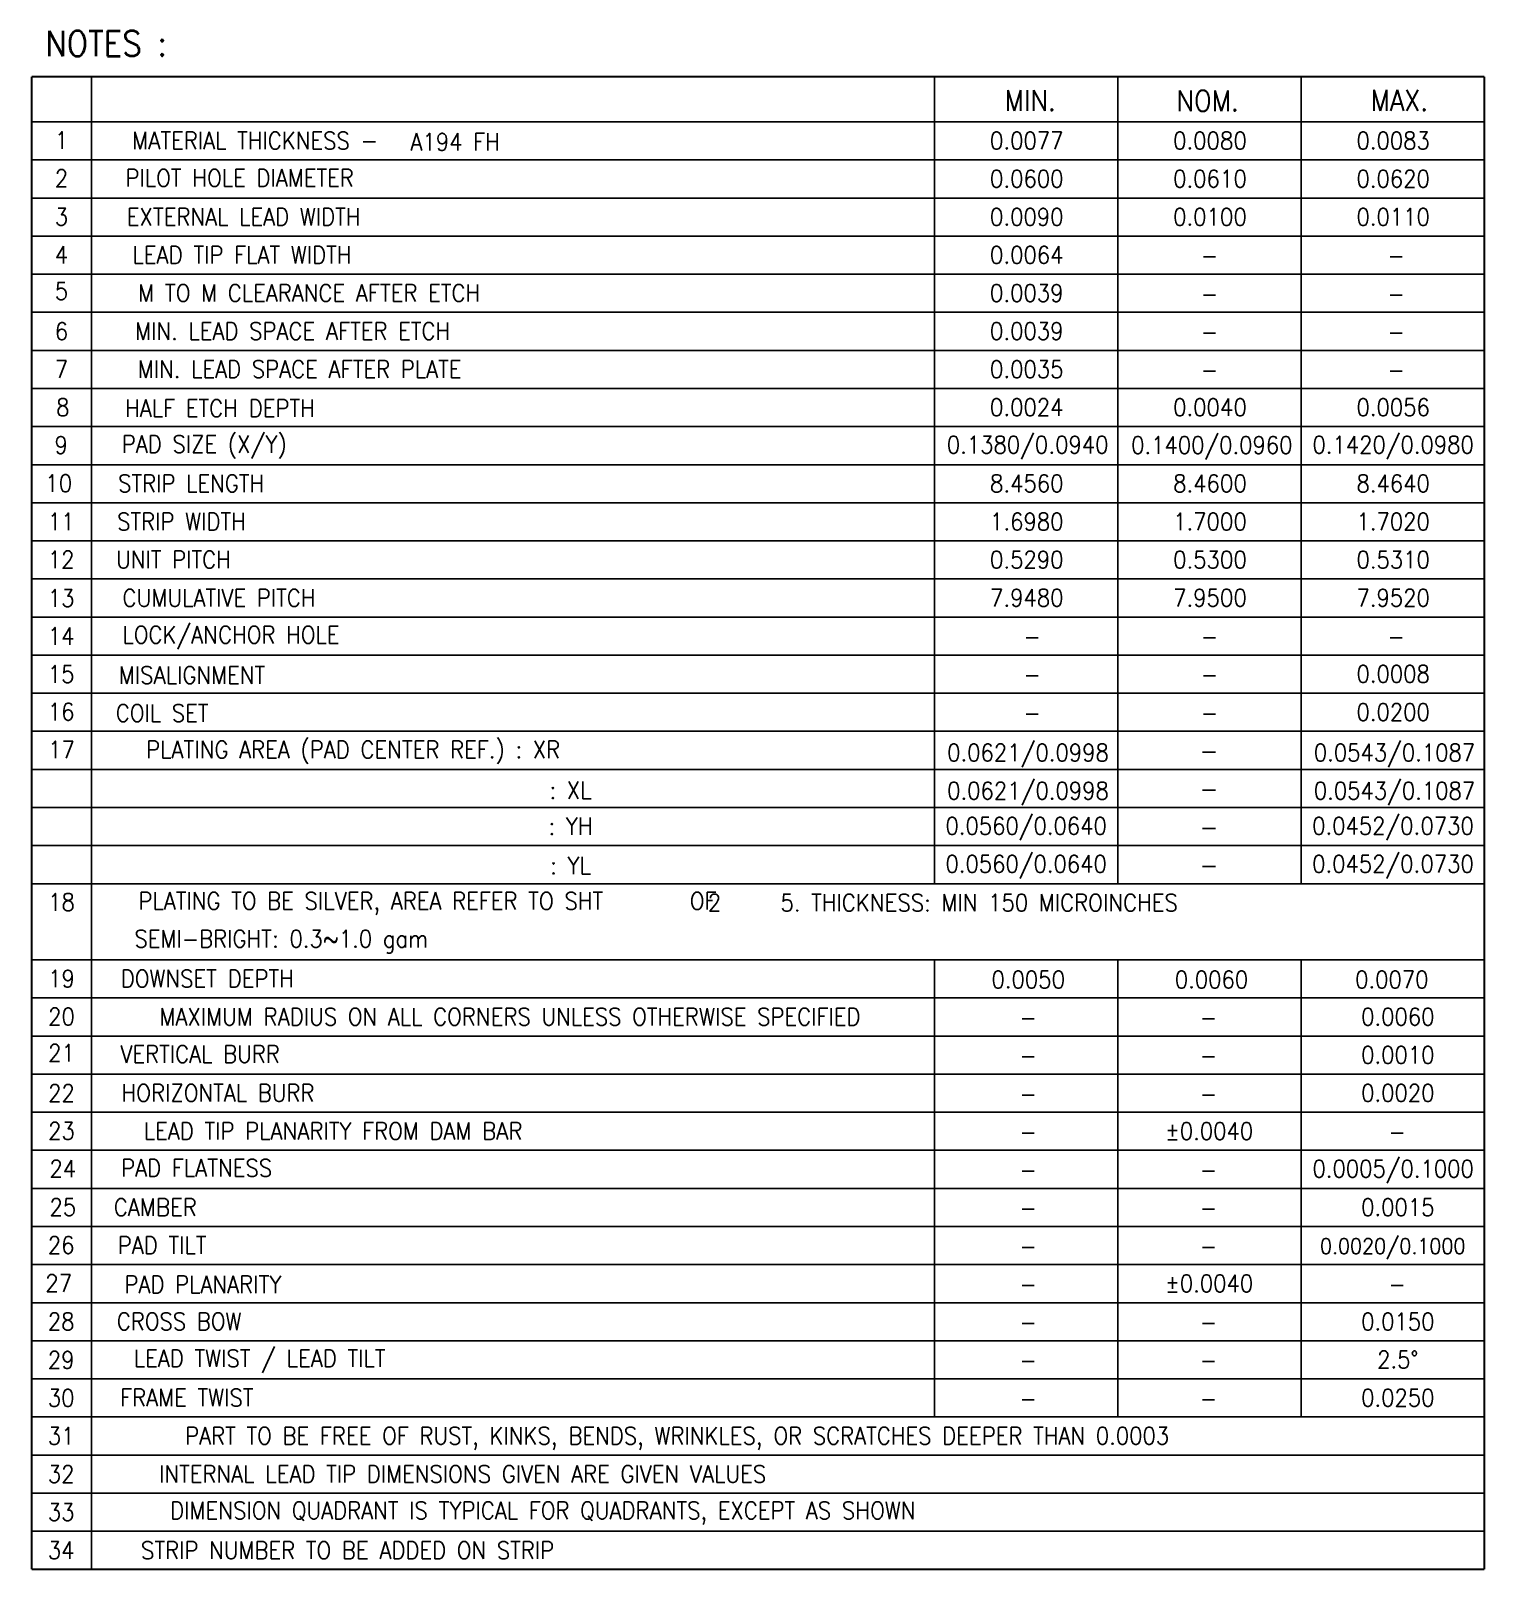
# Model space of a CAD drawing. Extents: x 0.386 to 0.874, y -0.302 to 0.214.
import ezdxf
from ezdxf.enums import TextEntityAlignment as Align

# ---------------------------------------------------------------- set-up
doc = ezdxf.new("R2010")
doc.units = 0
doc.header["$MEASUREMENT"] = 0
doc.layers.add('4', color=7, linetype='Continuous')
doc.styles.add('ROMANS', font='SIMPLEX.shx', dxfattribs={"width": 0.8, "height": 1})

msp = doc.modelspace()

# ---------------------------------------------------------------- linework, layer by layer
at = {"layer": '4', "color": 3}
for p, q in [((0.40617, -0.30149), (0.40617, 0.19909)), ((0.38612, 0.18395), (0.8734, 0.18395)), ((0.38612, 0.17117), (0.8734, 0.17117)), ((0.38612, 0.1584), (0.8734, 0.1584)), ((0.38612, 0.14562), (0.8734, 0.14562)), ((0.38612, 0.13285), (0.8734, 0.13285)), ((0.38612, 0.12007), (0.8734, 0.12007)), ((0.38612, 0.1073), (0.8734, 0.1073)), ((0.38612, 0.09452), (0.8734, 0.09452)), ((0.38612, 0.09452), (0.8734, 0.09452)), ((0.38612, 0.08175), (0.8734, 0.08175)), ((0.38612, 0.06897), (0.8734, 0.06897)), ((0.38612, 0.0562), (0.8734, 0.0562)), ((0.38612, 0.04342), (0.8734, 0.04342)), ((0.38612, 0.03065), (0.8734, 0.03065)), ((0.38612, 0.01787), (0.8734, 0.01787)), ((0.38612, 0.0051), (0.8734, 0.0051)), ((0.38612, -0.00768), (0.8734, -0.00768)), ((0.38612, -0.02045), (0.8734, -0.02045)), ((0.38612, -0.03322), (0.8734, -0.03322)), ((0.38612, -0.046), (0.8734, -0.046)), ((0.38612, -0.05877), (0.8734, -0.05877)), ((0.38612, -0.07155), (0.8734, -0.07155)), ((0.38612, -0.0971), (0.8734, -0.0971)), ((0.38612, -0.10987), (0.8734, -0.10987)), ((0.38612, -0.12265), (0.8734, -0.12265)), ((0.38612, -0.13542), (0.8734, -0.13542)), ((0.38612, -0.1482), (0.8734, -0.1482)), ((0.38612, -0.16097), (0.8734, -0.16097)), ((0.38612, -0.17375), (0.8734, -0.17375)), ((0.38612, -0.18652), (0.8734, -0.18652)), ((0.38612, -0.1993), (0.8734, -0.1993)), ((0.38612, -0.21207), (0.8734, -0.21207)), ((0.38612, -0.22485), (0.8734, -0.22485)), ((0.38612, -0.23762), (0.8734, -0.23762)), ((0.38612, -0.25039), (0.8734, -0.25039)), ((0.38612, -0.26317), (0.8734, -0.26317)), ((0.38612, -0.27594), (0.8734, -0.27594)), ((0.38612, -0.28872), (0.8734, -0.28872))]:
    msp.add_line(p, q, dxfattribs=at)
at = {"layer": '4', "color": 7, "const_width": 0.000581}
for points in [[(0.38612, -0.30149), (0.38612, 0.19909)], [(0.38612, 0.19909), (0.8734, 0.19909)], [(0.68899, -0.02045), (0.68899, 0.19909)], [(0.75046, -0.02045), (0.75046, 0.19909)], [(0.81193, -0.02045), (0.81193, 0.19909)], [(0.8734, -0.30149), (0.8734, 0.19909)], [(0.68899, -0.25039), (0.68899, -0.0971)], [(0.75046, -0.25039), (0.75046, -0.0971)], [(0.81193, -0.25039), (0.81193, -0.0971)], [(0.38612, -0.30149), (0.8734, -0.30149)]]:
    msp.add_lwpolyline(points, dxfattribs=at)
at = {"layer": '4', "color": 3, "const_width": 0.000581}
for points in [[(0.68899, -0.07155), (0.68899, -0.02045)], [(0.75046, -0.07155), (0.75046, -0.02045)], [(0.81193, -0.07155), (0.81193, -0.02045)]]:
    msp.add_lwpolyline(points, dxfattribs=at)

# ---------------------------------------------------------------- texts
at = {"layer": '4', "color": 7, "style": 'ROMANS', "width": 0.9}
for s, height, p in [('NOTES :', 0.008461, (0.41111, 0.21025)), ('MIN.', 0.006968, (0.72108, 0.19109)), ('NOM.', 0.006968, (0.78059, 0.19102)), ('MAX.', 0.006968, (0.84491, 0.19115))]:
    msp.add_text(s, height=height, dxfattribs=at).set_placement(p, align=Align.MIDDLE)
at = {"layer": '4', "color": 3, "style": 'ROMANS', "width": 0.9}
for s, height, p in [('1', 0.00581, (0.39611, 0.17779)), ('MATERIAL THICKNESS - ', 0.0058067, (0.46288, 0.17765)), ('A194 FH', 0.005807, (0.52815, 0.17724)), ('0.0077', 0.005807, (0.71989, 0.17764)), ('0.0080', 0.005807, (0.78136, 0.17764)), ('0.0083', 0.005807, (0.84283, 0.17764)), ('2', 0.00581, (0.39611, 0.16502)), ('PILOT HOLE DIAMETER', 0.0058067, (0.45591, 0.16515)), ('0.0600', 0.005807, (0.71989, 0.16486)), ('0.0610', 0.005807, (0.78136, 0.16486)), ('0.0620', 0.005807, (0.84283, 0.16486)), ('3', 0.00581, (0.39611, 0.1521)), ('EXTERNAL LEAD WIDTH', 0.0058067, (0.45728, 0.1521)), ('0.0090', 0.005807, (0.71989, 0.15209)), ('0.0100', 0.005807, (0.78136, 0.15209)), ('0.0110', 0.005807, (0.84283, 0.15209)), ('4', 0.00581, (0.39611, 0.13937)), ('LEAD TIP FLAT WIDTH ', 0.0058067, (0.4585, 0.13933)), ('0.0064', 0.005807, (0.71989, 0.13931)), ('-', 0.00581, (0.78124, 0.13904)), ('-', 0.00581, (0.84385, 0.13904)), ('5', 0.00581, (0.39611, 0.12717)), ('M TO M CLEARANCE AFTER ETCH', 0.0058067, (0.47922, 0.12655)), ('0.0039', 0.005807, (0.71989, 0.12654)), ('-', 0.00581, (0.78124, 0.12627)), ('-', 0.00581, (0.84385, 0.12627)), ('6', 0.00581, (0.39611, 0.11373)), ('MIN. LEAD SPACE AFTER ETCH', 0.0058067, (0.47365, 0.11378)), ('0.0039', 0.005807, (0.71989, 0.11376)), ('-', 0.00581, (0.78124, 0.11349)), ('-', 0.00581, (0.84385, 0.11349)), ('7', 0.00581, (0.39611, 0.10105)), ('MIN. LEAD SPACE AFTER PLATE', 0.0058067, (0.47599, 0.10101)), ('0.0035', 0.005807, (0.71989, 0.10099)), ('-', 0.00581, (0.78124, 0.10072)), ('-', 0.00581, (0.84385, 0.10072)), ('8', 0.00581, (0.39653, 0.08824)), ('HALF ETCH DEPTH', 0.0058067, (0.44928, 0.0879)), ('0.0024', 0.005807, (0.71989, 0.08821)), ('0.0040', 0.005807, (0.78136, 0.08821)), ('0.0056', 0.005807, (0.84283, 0.08821)), ('9', 0.00581, (0.39599, 0.07553)), ('PAD SIZE (X/Y)', 0.0058067, (0.44401, 0.07546)), ('0.1380/0.0940', 0.0058067, (0.7202, 0.07525)), ('0.1400/0.0960', 0.0058067, (0.78198, 0.07512)), ('0.1420/0.0980', 0.0058067, (0.84281, 0.07524)), ('10', 0.005807, (0.39518, 0.06275)), ('STRIP LENGTH', 0.0058067, (0.43961, 0.06268)), ('8.4560', 0.005807, (0.71989, 0.06267)), ('8.4600', 0.005807, (0.78136, 0.06267)), ('8.4640', 0.005807, (0.84283, 0.06267)), ('11', 0.005807, (0.39599, 0.0499)), ('STRIP WIDTH', 0.0058067, (0.43638, 0.04991)), ('1.6980', 0.005807, (0.71989, 0.04989)), ('1.7000', 0.005807, (0.78136, 0.04989)), ('1.7020', 0.005807, (0.84283, 0.04989)), ('12', 0.005807, (0.39599, 0.03713)), ('UNIT PITCH', 0.005807, (0.43371, 0.03713)), ('0.5290', 0.005807, (0.71989, 0.03712)), ('0.5300', 0.005807, (0.78136, 0.03712)), ('0.5310', 0.005807, (0.84283, 0.03712)), ('13', 0.005807, (0.39599, 0.02422)), ('CUMULATIVE PITCH', 0.0058067, (0.449, 0.02431)), ('7.9480', 0.005807, (0.71989, 0.02434)), ('7.9500', 0.005807, (0.78136, 0.02434)), ('7.9520', 0.005807, (0.84283, 0.02434)), ('LOCK/ANCHOR HOLE', 0.0058067, (0.45299, 0.01152)), ('14', 0.005807, (0.39599, 0.01151)), ('-', 0.00581, (0.72169, 0.01129)), ('-', 0.00581, (0.78124, 0.01129)), ('-', 0.00581, (0.84385, 0.01129)), ('15', 0.005807, (0.39599, -0.00127)), ('MISALIGNMENT', 0.0058067, (0.43992, -0.00159)), ('0.0008', 0.005807, (0.84283, -0.00121)), ('-', 0.00581, (0.72169, -0.00148)), ('-', 0.00581, (0.78124, -0.00148)), ('16', 0.005807, (0.39599, -0.01389)), ('COIL SET', 0.005807, (0.42989, -0.01435)), ('-', 0.00581, (0.72169, -0.01426)), ('-', 0.00581, (0.78124, -0.01426)), ('0.0200', 0.005807, (0.84283, -0.01398)), ('17', 0.005807, (0.39611, -0.0266)), ('PLATING AREA (PAD CENTER REF.) : XR', 0.0058067, (0.49399, -0.02697)), ('0.0621/0.0998', 0.0058067, (0.72033, -0.028)), ('0.0543/0.1087', 0.0058067, (0.84327, -0.028)), ('-', 0.00581, (0.78087, -0.02703)), ('-', 0.00581, (0.78124, -0.02703)), (': XL', 0.005807, (0.56691, -0.04017)), ('0.0621/0.0998', 0.0058067, (0.72033, -0.04077)), ('-', 0.00581, (0.78087, -0.0398)), ('-', 0.00581, (0.78124, -0.0398)), ('0.0543/0.1087', 0.0058067, (0.84327, -0.04077)), (': YH', 0.005807, (0.56691, -0.05222)), ('0.0560/0.0640', 0.0058067, (0.71971, -0.05258)), ('0.0452/0.0730', 0.0058067, (0.84274, -0.05258)), ('-', 0.00581, (0.78087, -0.05258)), ('-', 0.00581, (0.78124, -0.05258)), ('0.0560/0.0640', 0.0058067, (0.71971, -0.06535)), ('0.0452/0.0730', 0.0058067, (0.84274, -0.06535)), (': YL', 0.005807, (0.56691, -0.06542)), ('-', 0.00581, (0.78087, -0.06535)), ('-', 0.00581, (0.78124, -0.06535)), ('18', 0.005807, (0.39611, -0.0777)), ('PLATING TO BE SILVER, AREA REFER TO SHT    OF', 0.0058067, (0.5189, -0.07822)), ('2     5. THICKNESS: MIN 150 MICROINCHES', 0.0058067, (0.69176, -0.07791)), (' SEMI-BRIGHT: 0.3~1.0 gam', 0.0058067, (0.46808, -0.091)), ('19', 0.005807, (0.39611, -0.1034)), ('DOWNSET DEPTH', 0.0058067, (0.44504, -0.10339)), ('0.0050', 0.005807, (0.72042, -0.10368)), ('0.0060', 0.005807, (0.78189, -0.10368)), ('0.0070', 0.005807, (0.84234, -0.10368)), ('20', 0.005807, (0.39611, -0.11612)), ('MAXIMUM RADIUS ON ALL CORNERS UNLESS OTHERWISE SPECIFIED', 0.0058067, (0.54658, -0.11616)), ('0.0060', 0.005807, (0.84434, -0.11618)), ('-', 0.00581, (0.72042, -0.11645)), ('-', 0.00581, (0.78087, -0.11645)), ('21', 0.005807, (0.39611, -0.12832)), ('VERTICAL BURR', 0.0058067, (0.44264, -0.12867)), ('0.0010', 0.005807, (0.84434, -0.12896)), ('-', 0.00581, (0.72042, -0.12923)), ('-', 0.00581, (0.78087, -0.12923)), ('22', 0.005807, (0.39611, -0.14176)), ('HORIZONTAL BURR', 0.0058067, (0.44866, -0.14171)), ('0.0020', 0.005807, (0.84434, -0.14173)), ('-', 0.00581, (0.72042, -0.142)), ('-', 0.00581, (0.78087, -0.142)), ('23', 0.005807, (0.39611, -0.15445)), ('LEAD TIP PLANARITY FROM DAM BAR', 0.0058067, (0.48722, -0.15449)), ('%%P0.0040', 0.005807, (0.7811, -0.15451)), ('-', 0.00581, (0.72042, -0.15478)), ('-', 0.00581, (0.84411, -0.15478)), ('24', 0.005807, (0.39653, -0.16712)), ('PAD FLATNESS', 0.0058067, (0.44146, -0.16688)), ('0.0005/0.1000', 0.0058067, (0.84281, -0.16755)), ('-', 0.00581, (0.72042, -0.16755)), ('-', 0.00581, (0.78087, -0.16755)), ('25', 0.005807, (0.39653, -0.18003)), ('CAMBER', 0.005807, (0.4276, -0.18004)), ('0.0015', 0.005807, (0.84434, -0.18005)), ('-', 0.00581, (0.72042, -0.18033)), ('-', 0.00581, (0.78087, -0.18033)), ('26', 0.005807, (0.39599, -0.19274)), ('PAD TILT', 0.005807, (0.42989, -0.19281)), ('0.0020/0.1000', 0.005226, (0.84266, -0.19348)), ('-', 0.00581, (0.72042, -0.1931)), ('-', 0.00581, (0.78087, -0.1931)), ('27', 0.005807, (0.39518, -0.20552)), ('PAD PLANARITY', 0.0058067, (0.44356, -0.20592)), ('-', 0.00581, (0.72042, -0.20588)), ('%%P0.0040', 0.005807, (0.7811, -0.2056)), ('-', 0.00581, (0.84411, -0.20588)), ('28', 0.005807, (0.39599, -0.21837)), ('CROSS BOW', 0.005807, (0.4356, -0.21836)), ('0.0150', 0.005807, (0.84434, -0.21838)), ('-', 0.00581, (0.72042, -0.21865)), ('-', 0.00581, (0.78087, -0.21865)), ('LEAD TWIST / LEAD TILT', 0.0058067, (0.46258, -0.23114)), ('29', 0.005807, (0.39599, -0.23128)), ('-', 0.00581, (0.72042, -0.23143)), ('-', 0.00581, (0.78087, -0.23143)), ('2.5%%d', 0.005807, (0.84434, -0.23115)), ('30', 0.005807, (0.39599, -0.24399)), ('FRAME TWIST', 0.0058067, (0.43819, -0.24391)), ('0.0250', 0.005807, (0.84434, -0.24393)), ('-', 0.00581, (0.72042, -0.2442)), ('-', 0.00581, (0.78087, -0.2442)), ('31', 0.005807, (0.39599, -0.25676)), ('PART TO BE FREE OF RUST, KINKS, BENDS, WRINKLES, OR SCRATCHES DEEPER THAN 0.0003', 0.0058067, (0.60265, -0.25758)), ('32', 0.005807, (0.39599, -0.26954)), ('INTERNAL LEAD TIP DIMENSIONS GIVEN ARE GIVEN VALUES', 0.0058067, (0.53068, -0.26952)), ('33', 0.005807, (0.39599, -0.28231)), ('DIMENSION QUADRANT IS TYPICAL FOR QUADRANTS, EXCEPT AS SHOWN', 0.0058067, (0.55758, -0.28264)), ('34', 0.005807, (0.39599, -0.29508)), ('STRIP NUMBER TO BE ADDED ON STRIP', 0.0058067, (0.49211, -0.29511))]:
    msp.add_text(s, height=height, dxfattribs=at).set_placement(p, align=Align.MIDDLE)

doc.saveas('drawing.dxf')
